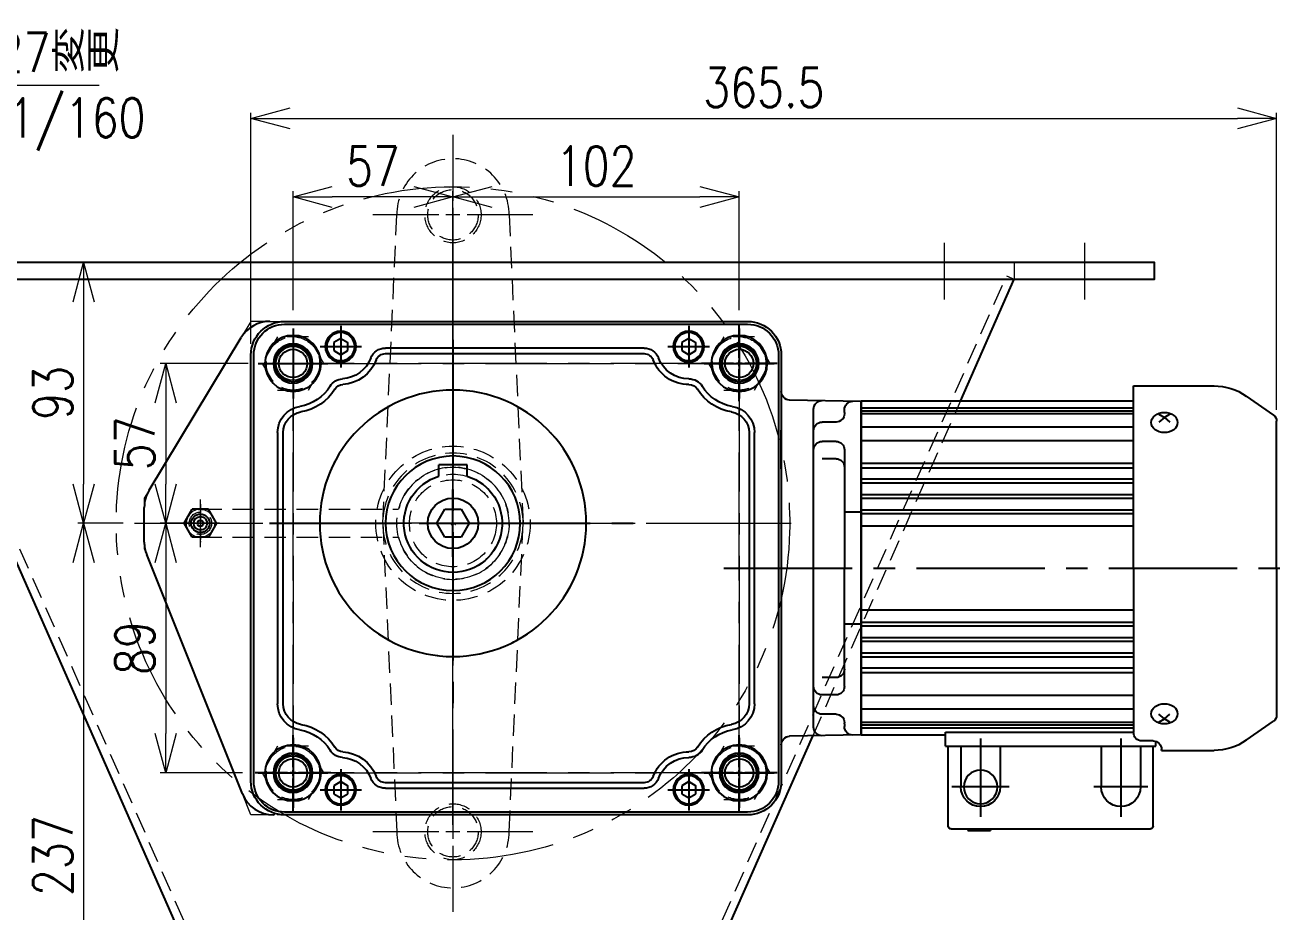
# Model space of a CAD drawing. Header units: millimetres. Extents: x 0 to 38884, y -3675 to 8056.
# Drawn here: x 25980.3 to 26430.5, y 7129.2 to 7445.3 of the extents above; entities that cross this region are included whole.
import ezdxf
from ezdxf import colors
from ezdxf.entities.mleader import LeaderData, LeaderLine
from ezdxf.math import Vec2, Vec3

# ---------------------------------------------------------------- set-up
doc = ezdxf.new("R2010")
doc.units = ezdxf.units.MM
doc.header["$LTSCALE"] = 2.4
doc.header["$PDMODE"] = 99
doc.header["$PDSIZE"] = 1
for name, pattern in [('CENTER', [2, 1.25, -0.25, 0.25, -0.25]), ('CENTER2', [28.575, 19.05, -3.175, 3.175, -3.175]), ('HIDDEN2', [4.7625, 3.175, -1.5875]), ('PHANTOM2', [31.75, 15.875, -3.175, 3.175, -3.175, 3.175, -3.175])]:
    doc.linetypes.add(name, pattern=pattern)
for name, color, linetype, lineweight in [('01_外形線', 7, 'Continuous', 25), ('02_細線', 5, 'Continuous', 13), ('03_かくれ線', 6, 'HIDDEN2', 13), ('04_中心線', 1, 'CENTER2', 9), ('06_PHANTOM', 2, 'PHANTOM2', 13), ('07_寸法線', 3, 'Continuous', 9)]:
    doc.layers.add(name, color=color, linetype=linetype, lineweight=lineweight)
doc.layers.add('10_DRAFT', color=8, linetype='Continuous', lineweight=0, plot=False)
doc.layers.add('10_補助線', color=8, linetype='Continuous', lineweight=13, plot=False)
doc.styles.add('KSS_TXT_L', font='txt.shx', dxfattribs={"height": 3, "bigfont": 'extfont2.shx'})
doc.styles.add('寸法用', font='simplex.shx', dxfattribs={"width": 0.8, "bigfont": '@extfont2.shx'})
doc.dimstyles.new('機械製図用', dxfattribs={"dimtxt": 3.5, "dimasz": 3.5, "dimexe": 2, "dimexo": 0, "dimgap": 1.2, "dimtad": 1, "dimdsep": 46, "dimtxsty": '寸法用', "dimblk": 'OPEN30', "dimcen": 0, "dimclrd": 256, "dimclre": 256, "dimclrt": 7, "dimazin": 2, "dimtm": 1e-09, "dimtfac": 0.75, "dimtmove": 0, "dimatfit": 3, "dimldrblk": 'OPEN30', "dimfxl": 1, "dimlwd": -1, "dimlwe": -1, "dimarcsym": 0})

# ---------------------------------------------------------------- blocks, each defined once
blk = doc.blocks.new('_Open30')
at = {"color": 0, "linetype": 'ByBlock', "lineweight": -2}
for p, q in [((-1, 0.268), (0, 0)), ((0, 0), (-1, -0.268)), ((0, 0), (-1, 0))]:
    blk.add_line(p, q, dxfattribs=at)
blk = doc.blocks.new('*D1107')
at = {"layer": '07_寸法線', "transparency": 16777216}
for p, q in [((26015.22, 7267.72), (25999.09, 7267.72)), ((26001.09, 7253.72), (26001.09, 7044.72)), ((26128.72, 7030.72), (25999.09, 7030.72))]:
    blk.add_line(p, q, dxfattribs=at)
at = {"layer": 'Defpoints', "color": 0, "transparency": 16777216}
for p in [(26019.22, 7267.72), (26001.09, 7030.72), (26132.72, 7030.72)]:
    blk.add_point(p, dxfattribs=at)
at = {"layer": '07_寸法線', "transparency": 16777216, "xscale": 14, "yscale": 14, "zscale": 14}
for p, rotation in [((26001.09, 7267.72), 90), ((26001.09, 7030.72), 270)]:
    blk.add_blockref('_Open30', p, dxfattribs=dict(at, rotation=rotation))
at = {"layer": '07_寸法線', "color": 7, "transparency": 16777216, "insert": (25990.09, 7149.22), "char_height": 14, "attachment_point": 5, "rotation": 90, "style": '寸法用'}
blk.add_mtext('237', dxfattribs=at)
blk = doc.blocks.new('*D1108')
at = {"layer": '07_寸法線', "transparency": 16777216}
for p, q in [((26059.72, 7324.72), (26028.36, 7324.72)), ((26030.36, 7310.72), (26030.36, 7281.72)), ((26038.72, 7267.72), (26028.36, 7267.72))]:
    blk.add_line(p, q, dxfattribs=at)
at = {"layer": 'Defpoints', "color": 0, "transparency": 16777216}
for p in [(26063.72, 7324.72), (26030.36, 7267.72), (26042.72, 7267.72)]:
    blk.add_point(p, dxfattribs=at)
at = {"layer": '07_寸法線', "transparency": 16777216, "xscale": 14, "yscale": 14, "zscale": 14}
for p, rotation in [((26030.36, 7324.72), 90), ((26030.36, 7267.72), 270)]:
    blk.add_blockref('_Open30', p, dxfattribs=dict(at, rotation=rotation))
at = {"layer": '07_寸法線', "color": 7, "transparency": 16777216, "insert": (26019.36, 7296.22), "char_height": 14, "attachment_point": 5, "rotation": 90, "style": '寸法用'}
blk.add_mtext('57', dxfattribs=at)
blk = doc.blocks.new('*D1109')
at = {"layer": '07_寸法線', "transparency": 16777216}
for p, q in [((26038.72, 7267.72), (26028.36, 7267.72)), ((26030.36, 7253.72), (26030.36, 7192.72)), ((26057.72, 7178.72), (26028.36, 7178.72))]:
    blk.add_line(p, q, dxfattribs=at)
at = {"layer": 'Defpoints', "color": 0, "transparency": 16777216}
for p in [(26042.72, 7267.72), (26030.36, 7178.72), (26061.72, 7178.72)]:
    blk.add_point(p, dxfattribs=at)
at = {"layer": '07_寸法線', "transparency": 16777216, "xscale": 14, "yscale": 14, "zscale": 14}
for p, rotation in [((26030.36, 7267.72), 90), ((26030.36, 7178.72), 270)]:
    blk.add_blockref('_Open30', p, dxfattribs=dict(at, rotation=rotation))
at = {"layer": '07_寸法線', "color": 7, "transparency": 16777216, "insert": (26019.36, 7223.22), "char_height": 14, "attachment_point": 5, "rotation": 90, "style": '寸法用'}
blk.add_mtext('89', dxfattribs=at)
blk = doc.blocks.new('*D1110')
at = {"layer": '07_寸法線', "transparency": 16777216}
for p, q in [((26075.72, 7343.72), (26075.72, 7386.09)), ((26118.72, 7384.09), (26089.72, 7384.09)), ((26132.72, 7328.72), (26132.72, 7386.09))]:
    blk.add_line(p, q, dxfattribs=at)
at = {"layer": 'Defpoints', "color": 0, "transparency": 16777216}
for p in [(26075.72, 7384.09), (26075.72, 7339.72), (26132.72, 7324.72)]:
    blk.add_point(p, dxfattribs=at)
at = {"layer": '07_寸法線', "transparency": 16777216, "xscale": 14, "yscale": 14, "zscale": 14, "rotation": 180}
blk.add_blockref('_Open30', (26075.72, 7384.09), dxfattribs=at)
at = {"layer": '07_寸法線', "transparency": 16777216, "xscale": 14, "yscale": 14, "zscale": 14}
blk.add_blockref('_Open30', (26132.72, 7384.09), dxfattribs=at)
at = {"layer": '07_寸法線', "color": 7, "transparency": 16777216, "insert": (26104.22, 7395.09), "char_height": 14, "attachment_point": 5, "style": '寸法用'}
blk.add_mtext('57', dxfattribs=at)
blk = doc.blocks.new('*D1111')
at = {"layer": '07_寸法線', "transparency": 16777216}
for p, q in [((26132.72, 7328.72), (26132.72, 7386.09)), ((26146.72, 7384.09), (26220.72, 7384.09)), ((26234.72, 7343.72), (26234.72, 7386.09))]:
    blk.add_line(p, q, dxfattribs=at)
at = {"layer": 'Defpoints', "color": 0, "transparency": 16777216}
for p in [(26234.72, 7384.09), (26234.72, 7339.72), (26132.72, 7324.72)]:
    blk.add_point(p, dxfattribs=at)
at = {"layer": '07_寸法線', "transparency": 16777216, "xscale": 14, "yscale": 14, "zscale": 14, "rotation": 180}
blk.add_blockref('_Open30', (26132.72, 7384.09), dxfattribs=at)
at = {"layer": '07_寸法線', "transparency": 16777216, "xscale": 14, "yscale": 14, "zscale": 14}
blk.add_blockref('_Open30', (26234.72, 7384.09), dxfattribs=at)
at = {"layer": '07_寸法線', "color": 7, "transparency": 16777216, "insert": (26183.72, 7395.09), "char_height": 14, "attachment_point": 5, "style": '寸法用'}
blk.add_mtext('102', dxfattribs=at)
blk = doc.blocks.new('*U1014')
at = {"layer": '04_中心線', "color": 0, "linetype": 'CENTER2', "transparency": 16777216}
for p, q in [((0, 1.3), (0, 10)), ((-10, 0), (-1.3, 0)), ((1.3, 0), (10, 0)), ((0, -10), (0, -1.3))]:
    blk.add_line(p, q, dxfattribs=at)
at = {"layer": '04_中心線', "color": 0, "linetype": 'Continuous', "transparency": 16777216}
for p, q in [((-0.65, 0), (0.65, 0)), ((0, -0.65), (0, 0.65))]:
    blk.add_line(p, q, dxfattribs=at)
blk = doc.blocks.new('*U1015')
at = {"layer": '04_中心線', "color": 0, "linetype": 'CENTER2', "transparency": 16777216}
for p, q in [((0, 1.3), (0, 10)), ((-10, 0), (-1.3, 0)), ((1.3, 0), (10, 0)), ((0, -10), (0, -1.3))]:
    blk.add_line(p, q, dxfattribs=at)
at = {"layer": '04_中心線', "color": 0, "linetype": 'Continuous', "transparency": 16777216}
for p, q in [((-0.65, 0), (0.65, 0)), ((0, -0.65), (0, 0.65))]:
    blk.add_line(p, q, dxfattribs=at)
blk = doc.blocks.new('*U1016')
at = {"layer": '04_中心線', "color": 0, "linetype": 'CENTER2', "transparency": 16777216}
for p, q in [((0, 1.3), (0, 10)), ((-10, 0), (-1.3, 0)), ((1.3, 0), (10, 0)), ((0, -10), (0, -1.3))]:
    blk.add_line(p, q, dxfattribs=at)
at = {"layer": '04_中心線', "color": 0, "linetype": 'Continuous', "transparency": 16777216}
for p, q in [((-0.65, 0), (0.65, 0)), ((0, -0.65), (0, 0.65))]:
    blk.add_line(p, q, dxfattribs=at)
blk = doc.blocks.new('*U1017')
at = {"layer": '04_中心線', "color": 0, "linetype": 'CENTER2', "transparency": 16777216}
for p, q in [((0, 1.3), (0, 10)), ((-10, 0), (-1.3, 0)), ((1.3, 0), (10, 0)), ((0, -10), (0, -1.3))]:
    blk.add_line(p, q, dxfattribs=at)
at = {"layer": '04_中心線', "color": 0, "linetype": 'Continuous', "transparency": 16777216}
for p, q in [((-0.65, 0), (0.65, 0)), ((0, -0.65), (0, 0.65))]:
    blk.add_line(p, q, dxfattribs=at)
blk = doc.blocks.new('*U1040')
at = {"layer": '04_中心線', "color": 0, "linetype": 'CENTER2', "transparency": 16777216}
for p, q in [((0, 4), (0, 60.5)), ((-60.5, 0), (-4, 0)), ((4, 0), (105.5, 0)), ((0, -92.5), (0, -4))]:
    blk.add_line(p, q, dxfattribs=at)
at = {"layer": '04_中心線', "color": 0, "linetype": 'Continuous', "transparency": 16777216}
for p, q in [((-2, 0), (2, 0)), ((0, -2), (0, 2))]:
    blk.add_line(p, q, dxfattribs=at)
blk = doc.blocks.new('*U1025')
at = {"color": 0, "linetype": 'CENTER2', "transparency": 16777216}
for p, q in [((0, 2), (0, 13.5)), ((-13.5, 0), (-2, 0)), ((2, 0), (13.5, 0)), ((0, -13.5), (0, -2))]:
    blk.add_line(p, q, dxfattribs=at)
at = {"color": 0, "linetype": 'Continuous', "transparency": 16777216}
for p, q in [((-1, 0), (1, 0)), ((0, -1), (0, 1))]:
    blk.add_line(p, q, dxfattribs=at)
blk = doc.blocks.new('*U1026')
at = {"color": 0, "linetype": 'CENTER2', "transparency": 16777216}
for p, q in [((0, 2), (0, 13.5)), ((-13.5, 0), (-2, 0)), ((2, 0), (13.5, 0)), ((0, -13.5), (0, -2))]:
    blk.add_line(p, q, dxfattribs=at)
at = {"color": 0, "linetype": 'Continuous', "transparency": 16777216}
for p, q in [((-1, 0), (1, 0)), ((0, -1), (0, 1))]:
    blk.add_line(p, q, dxfattribs=at)
blk = doc.blocks.new('*U1027')
at = {"color": 0, "linetype": 'CENTER2', "transparency": 16777216}
for p, q in [((0, 2), (0, 13.5)), ((-13.5, 0), (-2, 0)), ((2, 0), (13.5, 0)), ((0, -13.5), (0, -2))]:
    blk.add_line(p, q, dxfattribs=at)
at = {"color": 0, "linetype": 'Continuous', "transparency": 16777216}
for p, q in [((-1, 0), (1, 0)), ((0, -1), (0, 1))]:
    blk.add_line(p, q, dxfattribs=at)
blk = doc.blocks.new('*U1036')
at = {"layer": '04_中心線', "color": 0, "linetype": 'CENTER2', "transparency": 16777216}
for p, q in [((0, 15.52), (0, 75.5)), ((-113.5, 0), (-15.52, 0)), ((15.52, 0), (120.5, 0)), ((0, -107.5), (0, -15.52))]:
    blk.add_line(p, q, dxfattribs=at)
at = {"layer": '04_中心線', "color": 0, "linetype": 'Continuous', "transparency": 16777216}
for p, q in [((0, -7.76), (0, 7.76)), ((-7.76, 0), (7.76, 0))]:
    blk.add_line(p, q, dxfattribs=at)
blk = doc.blocks.new('*U1037')
at = {"layer": '04_中心線', "color": 0, "linetype": 'CENTER2', "transparency": 16777216}
for p, q in [((0, 1.3), (0, 10)), ((-10, 0), (-1.3, 0)), ((1.3, 0), (10, 0)), ((0, -10), (0, -1.3))]:
    blk.add_line(p, q, dxfattribs=at)
at = {"layer": '04_中心線', "color": 0, "linetype": 'Continuous', "transparency": 16777216}
for p, q in [((-0.65, 0), (0.65, 0)), ((0, -0.65), (0, 0.65))]:
    blk.add_line(p, q, dxfattribs=at)
blk = doc.blocks.new('*U1039')
at = {"layer": '04_中心線', "color": 0, "linetype": 'CENTER2', "transparency": 16777216}
for p, q in [((0, 1.3), (0, 10)), ((-10, 0), (-1.3, 0)), ((1.3, 0), (10, 0)), ((0, -10), (0, -1.3))]:
    blk.add_line(p, q, dxfattribs=at)
at = {"layer": '04_中心線', "color": 0, "linetype": 'Continuous', "transparency": 16777216}
for p, q in [((-0.65, 0), (0.65, 0)), ((0, -0.65), (0, 0.65))]:
    blk.add_line(p, q, dxfattribs=at)
blk = doc.blocks.new('*U1034')
at = {"layer": '04_中心線', "color": 0, "linetype": 'CENTER2', "transparency": 16777216}
for p, q in [((0, 1.3), (0, 10)), ((-10, 0), (-1.3, 0)), ((1.3, 0), (10, 0)), ((0, -10), (0, -1.3))]:
    blk.add_line(p, q, dxfattribs=at)
at = {"layer": '04_中心線', "color": 0, "linetype": 'Continuous', "transparency": 16777216}
for p, q in [((-0.65, 0), (0.65, 0)), ((0, -0.65), (0, 0.65))]:
    blk.add_line(p, q, dxfattribs=at)
blk = doc.blocks.new('*U1035')
at = {"layer": '04_中心線', "color": 0, "linetype": 'CENTER2', "transparency": 16777216}
for p, q in [((0, 1.3), (0, 10)), ((-10, 0), (-1.3, 0)), ((1.3, 0), (10, 0)), ((0, -10), (0, -1.3))]:
    blk.add_line(p, q, dxfattribs=at)
at = {"layer": '04_中心線', "color": 0, "linetype": 'Continuous', "transparency": 16777216}
for p, q in [((-0.65, 0), (0.65, 0)), ((0, -0.65), (0, 0.65))]:
    blk.add_line(p, q, dxfattribs=at)
blk = doc.blocks.new('*U1038')
at = {"layer": '04_中心線', "color": 0, "linetype": 'CENTER2', "transparency": 16777216}
for p, q in [((0, 1), (0, 8.5)), ((-8.5, 0), (-1, 0)), ((1, 0), (8.5, 0)), ((0, -8.5), (0, -1))]:
    blk.add_line(p, q, dxfattribs=at)
at = {"layer": '04_中心線', "color": 0, "linetype": 'Continuous', "transparency": 16777216}
for p, q in [((-0.5, 0), (0.5, 0)), ((0, -0.5), (0, 0.5))]:
    blk.add_line(p, q, dxfattribs=at)
blk = doc.blocks.new('*U1022')
at = {"layer": '04_中心線', "color": 0, "linetype": 'CENTER2', "transparency": 16777216}
for p, q in [((0, 15.52), (0, 75.5)), ((-113.5, 0), (-15.52, 0)), ((15.52, 0), (120.5, 0)), ((0, -107.5), (0, -15.52))]:
    blk.add_line(p, q, dxfattribs=at)
at = {"layer": '04_中心線', "color": 0, "linetype": 'Continuous', "transparency": 16777216}
for p, q in [((0, -7.76), (0, 7.76)), ((-7.76, 0), (7.76, 0))]:
    blk.add_line(p, q, dxfattribs=at)
blk = doc.blocks.new('*U1028')
at = {"layer": '04_中心線', "color": 0, "linetype": 'CENTER2', "transparency": 16777216}
for p, q in [((0, 1.3), (0, 10)), ((-10, 0), (-1.3, 0)), ((1.3, 0), (10, 0)), ((0, -10), (0, -1.3))]:
    blk.add_line(p, q, dxfattribs=at)
at = {"layer": '04_中心線', "color": 0, "linetype": 'Continuous', "transparency": 16777216}
for p, q in [((-0.65, 0), (0.65, 0)), ((0, -0.65), (0, 0.65))]:
    blk.add_line(p, q, dxfattribs=at)
blk = doc.blocks.new('*U1019')
at = {"layer": '04_中心線', "color": 0, "linetype": 'CENTER2', "transparency": 16777216}
for p, q in [((0, 1.3), (0, 10)), ((-10, 0), (-1.3, 0)), ((1.3, 0), (10, 0)), ((0, -10), (0, -1.3))]:
    blk.add_line(p, q, dxfattribs=at)
at = {"layer": '04_中心線', "color": 0, "linetype": 'Continuous', "transparency": 16777216}
for p, q in [((-0.65, 0), (0.65, 0)), ((0, -0.65), (0, 0.65))]:
    blk.add_line(p, q, dxfattribs=at)
blk = doc.blocks.new('*U1020')
at = {"layer": '04_中心線', "color": 0, "linetype": 'CENTER2', "transparency": 16777216}
for p, q in [((0, 1.3), (0, 10)), ((-10, 0), (-1.3, 0)), ((1.3, 0), (10, 0)), ((0, -10), (0, -1.3))]:
    blk.add_line(p, q, dxfattribs=at)
at = {"layer": '04_中心線', "color": 0, "linetype": 'Continuous', "transparency": 16777216}
for p, q in [((-0.65, 0), (0.65, 0)), ((0, -0.65), (0, 0.65))]:
    blk.add_line(p, q, dxfattribs=at)
blk = doc.blocks.new('*U1021')
at = {"layer": '04_中心線', "color": 0, "linetype": 'CENTER2', "transparency": 16777216}
for p, q in [((0, 1.3), (0, 10)), ((-10, 0), (-1.3, 0)), ((1.3, 0), (10, 0)), ((0, -10), (0, -1.3))]:
    blk.add_line(p, q, dxfattribs=at)
at = {"layer": '04_中心線', "color": 0, "linetype": 'Continuous', "transparency": 16777216}
for p, q in [((-0.65, 0), (0.65, 0)), ((0, -0.65), (0, 0.65))]:
    blk.add_line(p, q, dxfattribs=at)
blk = doc.blocks.new('*U1018')
at = {"layer": '04_中心線', "color": 0, "linetype": 'CENTER2', "transparency": 16777216}
for p, q in [((0, 1), (0, 8.5)), ((-8.5, 0), (-1, 0)), ((1, 0), (8.5, 0)), ((0, -8.5), (0, -1))]:
    blk.add_line(p, q, dxfattribs=at)
at = {"layer": '04_中心線', "color": 0, "linetype": 'Continuous', "transparency": 16777216}
for p, q in [((-0.5, 0), (0.5, 0)), ((0, -0.5), (0, 0.5))]:
    blk.add_line(p, q, dxfattribs=at)
blk = doc.blocks.new('*U1032')
at = {"layer": '04_中心線', "color": 0, "linetype": 'CENTER2', "transparency": 16777216}
for p, q in [((0, 15.52), (0, 75.5)), ((-113.5, 0), (-15.52, 0)), ((15.52, 0), (120.5, 0)), ((0, -107.5), (0, -15.52))]:
    blk.add_line(p, q, dxfattribs=at)
at = {"layer": '04_中心線', "color": 0, "linetype": 'Continuous', "transparency": 16777216}
for p, q in [((0, -7.76), (0, 7.76)), ((-7.76, 0), (7.76, 0))]:
    blk.add_line(p, q, dxfattribs=at)
blk = doc.blocks.new('*U1033')
at = {"layer": '04_中心線', "color": 0, "linetype": 'CENTER2', "transparency": 16777216}
for p, q in [((0, 1.3), (0, 10)), ((-10, 0), (-1.3, 0)), ((1.3, 0), (10, 0)), ((0, -10), (0, -1.3))]:
    blk.add_line(p, q, dxfattribs=at)
at = {"layer": '04_中心線', "color": 0, "linetype": 'Continuous', "transparency": 16777216}
for p, q in [((-0.65, 0), (0.65, 0)), ((0, -0.65), (0, 0.65))]:
    blk.add_line(p, q, dxfattribs=at)
blk = doc.blocks.new('*U1029')
at = {"layer": '04_中心線', "color": 0, "linetype": 'CENTER2', "transparency": 16777216}
for p, q in [((0, 1.3), (0, 10)), ((-10, 0), (-1.3, 0)), ((1.3, 0), (10, 0)), ((0, -10), (0, -1.3))]:
    blk.add_line(p, q, dxfattribs=at)
at = {"layer": '04_中心線', "color": 0, "linetype": 'Continuous', "transparency": 16777216}
for p, q in [((-0.65, 0), (0.65, 0)), ((0, -0.65), (0, 0.65))]:
    blk.add_line(p, q, dxfattribs=at)
blk = doc.blocks.new('*U1030')
at = {"layer": '04_中心線', "color": 0, "linetype": 'CENTER2', "transparency": 16777216}
for p, q in [((0, 1.3), (0, 10)), ((-10, 0), (-1.3, 0)), ((1.3, 0), (10, 0)), ((0, -10), (0, -1.3))]:
    blk.add_line(p, q, dxfattribs=at)
at = {"layer": '04_中心線', "color": 0, "linetype": 'Continuous', "transparency": 16777216}
for p, q in [((-0.65, 0), (0.65, 0)), ((0, -0.65), (0, 0.65))]:
    blk.add_line(p, q, dxfattribs=at)
blk = doc.blocks.new('*U1031')
at = {"layer": '04_中心線', "color": 0, "linetype": 'CENTER2', "transparency": 16777216}
for p, q in [((0, 1.3), (0, 10)), ((-10, 0), (-1.3, 0)), ((1.3, 0), (10, 0)), ((0, -10), (0, -1.3))]:
    blk.add_line(p, q, dxfattribs=at)
at = {"layer": '04_中心線', "color": 0, "linetype": 'Continuous', "transparency": 16777216}
for p, q in [((-0.65, 0), (0.65, 0)), ((0, -0.65), (0, 0.65))]:
    blk.add_line(p, q, dxfattribs=at)
blk = doc.blocks.new('GM-SHYF-RH 0.4kW、1／160、＊＊V、60Hza_1')
at = {"color": 0}
for p, q in [((60, 72), (-105, 72)), ((60, 71), (-105, 71)), ((-117, 60), (-117, -92)), ((-116, 60), (-116, -92)), ((-68.09, 62.5), (24.09, 62.5)), ((24.09, 60.5), (-68.09, 60.5)), ((71, -92), (71, 60)), ((72, -92), (72, 60)), ((-282.67, 45.38), (-292.39, 38.57)), ((-242.5, 49), (-271.19, 49)), ((-242.5, -16), (-242.5, 49)), ((-242.5, 43.5), (-145.5, 43.5)), ((-242.5, 41), (-145.5, 41)), ((-175.5, 43.5), (-145.5, 43.5)), ((-145.5, 43.48), (-119.95, 43.94)), ((-145.5, -16), (-145.5, 43.5)), ((-145.5, 43.5), (-145.5, -16)), ((-128.5, -72.74), (-128.5, 40.74)), ((-293.5, -16), (-293.5, 36.44)), ((-255.5, 38.92), (-253.5, 37.74)), ((-253.5, 37.74), (-255.5, 36.09)), ((-251.5, 38.92), (-253.5, 37.74)), ((-253.5, 37.74), (-251.5, 36.09)), ((-242.5, 40), (-145.5, 40)), ((-242.5, 39), (-145.5, 39)), ((-139.5, 39.5), (-139.5, 40.5)), ((-139.5, 39.5), (-139.5, 39.1)), ((-136.5, 36.1), (-131.5, 36.1)), ((-242.5, 34.32), (-145.5, 34.32)), ((-117, 19.45), (-117, 33.23)), ((-107.5, -64.32), (-107.5, 32.32)), ((-105.5, 32.32), (-105.5, -64.32)), ((60.5, -64.32), (60.5, 32.32)), ((62.5, 32.32), (62.5, -64.32)), ((-242.5, 29.37), (-145.5, 29.37)), ((-136.5, 29.18), (-131.5, 29.18)), ((-139.5, 26.18), (-139.5, -16)), ((-136.5, 23), (-131.5, 23)), ((-242.5, 21.32), (-145.5, 21.32)), ((-242.5, 19.71), (-145.5, 19.71)), ((-5, 16.77), (-5, 20.8)), ((-5, 20.8), (5, 20.8)), ((5, 16.77), (5, 20.8)), ((-242.5, 15.75), (-145.5, 15.75)), ((-242.5, 14.28), (-145.5, 14.28)), ((-242.5, 10.19), (-145.5, 10.19)), ((-242.5, 8.83), (-145.5, 8.83)), ((-242.5, 4.64), (-145.5, 4.64)), ((-242.5, 3.37), (-145.5, 3.37)), ((-145.5, 4), (-139.5, 4)), ((-242.5, -1), (-145.5, -1)), ((-293.5, -16), (-293.5, -68.44)), ((-242.5, -16), (-242.5, -74.62)), ((-145.5, -16), (-145.5, -75.5)), ((-145.5, -75.5), (-145.5, -16)), ((-139.5, -58.18), (-139.5, -16)), ((-242.5, -31), (-145.5, -31)), ((-242.5, -35.37), (-145.5, -35.37)), ((-145.5, -36), (-139.5, -36)), ((-242.5, -36.64), (-145.5, -36.64)), ((-242.5, -40.83), (-145.5, -40.83)), ((-242.5, -42.19), (-145.5, -42.19)), ((-242.5, -46.28), (-145.5, -46.28)), ((-242.5, -47.75), (-145.5, -47.75)), ((-242.5, -51.71), (-145.5, -51.71)), ((-242.5, -53.32), (-145.5, -53.32)), ((-117, -51.45), (-117, -65.23)), ((-136.5, -55), (-131.5, -55)), ((-242.5, -61.37), (-145.5, -61.37)), ((-136.5, -61.18), (-131.5, -61.18)), ((-242.5, -66.32), (-145.5, -66.32)), ((-282.67, -77.38), (-292.39, -70.57)), ((-253.5, -69.74), (-255.5, -68.09)), ((-255.5, -70.92), (-253.5, -69.74)), ((-253.5, -69.74), (-251.5, -68.09)), ((-251.5, -70.92), (-253.5, -69.74)), ((-242.5, -71), (-145.5, -71)), ((-242.5, -72), (-145.5, -72)), ((-139.5, -71.5), (-139.5, -71.1)), ((-139.5, -71.5), (-139.5, -71.1)), ((-139.5, -71.5), (-139.5, -72.5)), ((-136.5, -68.1), (-131.5, -68.1)), ((-242.5, -73), (-145.5, -73)), ((-175.5, -74.5), (-242.5, -74.5)), ((-175.5, -79.5), (-175.5, -74.5)), ((-175.5, -75.5), (-145.5, -75.5)), ((-145.5, -75.48), (-119.95, -75.94)), ((-252.5, -81), (-271.19, -81)), ((-252.5, -81), (-252.5, -80.62)), ((-250.5, -79.5), (-250.5, -77.79)), ((-175.5, -79.5), (-250.5, -79.5)), ((-249.5, -77.62), (-245.5, -77.62)), ((-249.5, -108), (-249.5, -79.5)), ((-245, -79.5), (-245, -94)), ((-231, -79.5), (-231, -94)), ((-195, -79.5), (-195, -94)), ((-181, -79.5), (-181, -94)), ((-176.5, -108), (-176.5, -79.5)), ((-68.09, -92.5), (24.09, -92.5)), ((24.09, -94.5), (-68.09, -94.5)), ((-105, -103), (60, -103)), ((-105, -104), (60, -104)), ((-177.5, -109), (-248.5, -109)), ((-191.5, -109), (-191.5, -109.5)), ((-183.5, -109.5), (-191.5, -109.5)), ((-186, -109), (-186, -109.5)), ((-183.5, -109), (-183.5, -109.5))]:
    blk.add_line(p, q, dxfattribs=at)
at = {"color": 0, "linetype": 'CENTER2'}
for p, q in [((-102, 69.46), (-102, 44.54)), ((-84, 70.38), (-84, 55.61)), ((40, 70.38), (40, 55.61)), ((57, 69.46), (57, 44.54)), ((0, 65.36), (0, -65.36)), ((-76.62, 63), (-91.38, 63)), ((47.38, 63), (32.62, 63)), ((-89.54, 57), (-114.46, 57)), ((69.46, 57), (44.54, 57)), ((65.36, 0), (-65.36, 0)), ((-96.56, -16), (-297.81, -16)), ((-102, -76.54), (-102, -101.46)), ((57, -76.54), (57, -101.46)), ((-238, -76.72), (-238, -104.7)), ((-188, -76.72), (-188, -104.7)), ((-89.54, -89), (-114.46, -89)), ((-84, -87.62), (-84, -102.39)), ((40, -87.62), (40, -102.39)), ((69.46, -89), (44.54, -89)), ((-247.59, -94), (-228.41, -94)), ((-198.19, -94), (-177.81, -94)), ((-76.62, -95), (-91.38, -95)), ((47.38, -95), (32.62, -95))]:
    blk.add_line(p, q, dxfattribs=at)
at = {"color": 0, "linetype": 'Continuous'}
for p, q in [((-84, 65.89), (-86.5, 64.44)), ((-86.5, 61.56), (-86.5, 64.44)), ((-84, 65.89), (-81.5, 64.44)), ((-81.5, 64.44), (-81.5, 61.56)), ((40, 65.89), (37.5, 64.44)), ((37.5, 61.56), (37.5, 64.44)), ((40, 65.89), (42.5, 64.44)), ((42.5, 64.44), (42.5, 61.56)), ((-84, 60.11), (-86.5, 61.56)), ((-81.5, 61.56), (-84, 60.11)), ((40, 60.11), (37.5, 61.56)), ((42.5, 61.56), (40, 60.11)), ((-84, -92.11), (-86.5, -93.56)), ((-86.5, -96.44), (-86.5, -93.56)), ((-84, -92.11), (-81.5, -93.56)), ((-81.5, -93.56), (-81.5, -96.44)), ((40, -92.11), (37.5, -93.56)), ((37.5, -96.44), (37.5, -93.56)), ((40, -92.11), (42.5, -93.56)), ((42.5, -93.56), (42.5, -96.44)), ((-84, -97.89), (-86.5, -96.44)), ((-81.5, -96.44), (-84, -97.89)), ((40, -97.89), (37.5, -96.44)), ((42.5, -96.44), (40, -97.89))]:
    blk.add_line(p, q, dxfattribs=at)
at = {"color": 0}
for points in [[(-248.8, 35.92), (-248.89, 36.63), (-249.16, 37.3), (-249.59, 37.93), (-250.18, 38.47), (-250.89, 38.92), (-251.7, 39.25), (-252.58, 39.46), (-253.5, 39.53), (-254.42, 39.46), (-255.3, 39.25), (-256.11, 38.92), (-256.82, 38.47), (-257.41, 37.93), (-257.84, 37.3), (-258.11, 36.63), (-258.2, 35.92), (-258.11, 35.22), (-257.84, 34.54), (-257.41, 33.92), (-256.82, 33.38), (-256.11, 32.93), (-255.3, 32.59), (-254.42, 32.39), (-253.5, 32.32), (-252.58, 32.39), (-251.7, 32.59), (-250.89, 32.93), (-250.18, 33.38), (-249.59, 33.92), (-249.16, 34.54), (-248.89, 35.22)], [(-248.8, -67.92), (-248.89, -67.22), (-249.16, -66.54), (-249.59, -65.92), (-250.18, -65.38), (-250.89, -64.93), (-251.7, -64.59), (-252.58, -64.39), (-253.5, -64.32), (-254.42, -64.39), (-255.3, -64.59), (-256.11, -64.93), (-256.82, -65.38), (-257.41, -65.92), (-257.84, -66.54), (-258.11, -67.22), (-258.2, -67.92), (-258.11, -68.63), (-257.84, -69.3), (-257.41, -69.93), (-256.82, -70.47), (-256.11, -70.92), (-255.3, -71.25), (-254.42, -71.46), (-253.5, -71.53), (-252.58, -71.46), (-251.7, -71.25), (-250.89, -70.92), (-250.18, -70.47), (-249.59, -69.93), (-249.16, -69.3), (-248.89, -68.63)]]:
    blk.add_lwpolyline(points, close=True, dxfattribs=at)
for centre, radius in [((-84, 63), 5.5), ((40, 63), 5.5), ((-102, 57), 10), ((-102, 57), 7), ((57, 57), 10), ((57, 57), 7), ((0, 0), 47.5), ((0, 0), 24), ((-102, -89), 10), ((57, -89), 10), ((-102, -89), 7), ((57, -89), 7), ((-188, -94), 6), ((-84, -95), 5.5), ((40, -95), 5.5)]:
    blk.add_circle(centre, radius, dxfattribs=at)
at = {"color": 0, "linetype": 'Continuous'}
for centre in [(-84, 63), (40, 63), (-84, -95), (40, -95)]:
    blk.add_circle(centre, 5, dxfattribs=at)
at = {"color": 0}
for centre, radius, start, end in [((-105, 60), 12, 90, 180), ((-105, 60), 11, 90, 180), ((60, 60), 12, 0, 90), ((60, 60), 11, 0, 90), ((-84, 63), 11.5, 269.6249, 339.3338), ((-68.09, 57), 5.5, 90, 159.3338), ((-68.09, 57), 3.5, 90, 159.3338), ((24.09, 57), 5.5, 20.6662, 90), ((24.09, 57), 3.5, 20.6662, 90), ((40, 63), 11.5, 200.6662, 266.9553), ((-84, 63), 13.5, 269.6249, 339.3338), ((40, 63), 13.5, 200.6662, 266.9553), ((-84.11, 46), 5.5, 89.6249, 148.412), ((39.1, 46.02), 5.5, 31.5123, 86.9553), ((-271.19, 29), 20, 90, 125), ((-120, 46.94), 3, 271, 0), ((-102, 57), 15.5, 279.2069, 328.412), ((-102, 57), 17.5, 279.2069, 328.412), ((-84.11, 46), 3.5, 89.6249, 148.412), ((39.1, 46.02), 3.5, 31.5123, 86.9553), ((57, 57), 17.5, 211.5123, 260.7931), ((57, 57), 15.5, 211.5123, 260.7931), ((-142.5, 40.5), 3, 0, 90), ((-131.5, 40.74), 3, 0, 90.9812), ((-98, 32.32), 9.5, 99.2069, 180), ((53, 32.32), 9.5, 0, 80.7931), ((-290.9, 36.44), 2.6, 125, 180), ((-136.5, 39.1), 3, 180, 270), ((-131.5, 33.1), 3, 0, 90), ((-98, 32.32), 7.5, 99.2069, 180), ((53, 32.32), 7.5, 0, 80.7931), ((-136.5, 26.18), 3, 90, 180), ((-131.5, 26.18), 3, 0, 90), ((-136.5, 20), 3, 90, 180), ((0, 0), 17.5, 106.6016, 73.3984), ((-136.5, -52), 3, 180, 270), ((-136.5, -58.18), 3, 180, 270), ((-131.5, -58.18), 3, 270, 0), ((-131.5, -65.1), 3, 270, 0), ((-98, -64.32), 9.5, 180, 260.7931), ((-98, -64.32), 7.5, 180, 260.7931), ((53, -64.32), 7.5, 279.2069, 0), ((53, -64.32), 9.5, 279.2069, 0), ((-290.9, -68.44), 2.6, 180, 235), ((-136.5, -71.1), 3, 90, 180), ((-102, -89), 17.5, 31.586, 80.7931), ((57, -89), 17.5, 99.2069, 148.4898), ((-245.5, -74.62), 3, 270, 0), ((-142.5, -72.5), 3, 270, 0), ((-131.5, -72.74), 3, 269.0188, 0), ((-120, -78.94), 3, 0, 89), ((-102, -89), 15.5, 31.586, 80.7931), ((57, -89), 15.5, 99.2069, 148.4898), ((-271.19, -61), 20, 235, 270), ((-249.5, -80.62), 3, 90, 180), ((-84.11, -78), 5.5, 211.586, 270.3738), ((-84.11, -78), 3.5, 211.586, 270.3738), ((39.1, -78.02), 3.5, 273.046, 328.4898), ((39.1, -78.02), 5.5, 273.046, 328.4898), ((-84, -95), 13.5, 20.6684, 90.3738), ((-84, -95), 11.5, 20.6684, 90.3738), ((40, -95), 13.5, 93.046, 159.3316), ((40, -95), 11.5, 93.046, 159.3316), ((-238, -94), 7, 180, 0), ((-188, -94), 7, 180, 0), ((-105, -92), 12, 180, 270), ((-105, -92), 11, 180, 270), ((-68.09, -89), 5.5, 200.6684, 270), ((-68.09, -89), 3.5, 200.6684, 270), ((24.09, -89), 3.5, 270, 339.3316), ((24.09, -89), 5.5, 270, 339.3316), ((60, -92), 11, 270, 0), ((60, -92), 12, 270, 0), ((-248.5, -108), 1, 180, 270), ((-177.5, -108), 1, 270, 0)]:
    blk.add_arc(centre, radius, start, end, dxfattribs=at)
blk = doc.blocks.new('A$C35045EA2_1')
at = {"color": 0, "linetype": 'CENTER2'}
for p, q in [((0, -12), (0, 12)), ((-12, 0), (12, 0))]:
    blk.add_line(p, q, dxfattribs=at)
at = {"color": 0}
for p, q in [((-5.77, 0), (-2.89, 5)), ((-2.89, 5), (2.89, 5)), ((2.89, 5), (5.77, 0)), ((-2.89, -5), (-5.77, 0)), ((5.77, 0), (2.89, -5)), ((2.89, -5), (-2.89, -5))]:
    blk.add_line(p, q, dxfattribs=at)
blk.add_circle((0, 0), 9, dxfattribs=at)
at = {"layer": '10_DRAFT', "style": 'KSS_TXT_L'}
blk.add_text('CS-M12', height=0.3, dxfattribs=at).set_placement((-0.7, -0.46))
blk = doc.blocks.new('A$C78E2109B_1')
at = {"color": 4, "xscale": -1}
blk.add_blockref('GM-SHYF-RH 0.4kW、1／160、＊＊V、60Hza_1', (0, 0), dxfattribs=at)
blk.add_blockref('A$C35045EA2_1', (0, 0))
blk = doc.blocks.new('*D1112')
at = {"layer": '07_寸法線', "transparency": 16777216}
for p, q in [((26070.99, 7360.72), (25999.09, 7360.72)), ((26001.09, 7346.72), (26001.09, 7281.72)), ((26015.22, 7267.72), (25999.09, 7267.72))]:
    blk.add_line(p, q, dxfattribs=at)
at = {"layer": 'Defpoints', "color": 0, "transparency": 16777216}
for p in [(26074.99, 7360.72), (26001.09, 7267.72), (26019.22, 7267.72)]:
    blk.add_point(p, dxfattribs=at)
at = {"layer": '07_寸法線', "transparency": 16777216, "xscale": 14, "yscale": 14, "zscale": 14}
for p, rotation in [((26001.09, 7360.72), 90), ((26001.09, 7267.72), 270)]:
    blk.add_blockref('_Open30', p, dxfattribs=dict(at, rotation=rotation))
at = {"layer": '07_寸法線', "color": 7, "transparency": 16777216, "insert": (25990.09, 7314.22), "char_height": 14, "attachment_point": 5, "rotation": 90, "style": '寸法用'}
blk.add_mtext('93', dxfattribs=at)
blk = doc.blocks.new('*D1140')
at = {"layer": '07_寸法線', "transparency": 16777216}
for p, q in [((26060.72, 7331.72), (26060.72, 7414.09)), ((26074.72, 7412.09), (26412.22, 7412.09)), ((26426.22, 7308.16), (26426.22, 7414.09))]:
    blk.add_line(p, q, dxfattribs=at)
at = {"layer": 'Defpoints', "color": 0, "transparency": 16777216}
for p in [(26426.22, 7412.09), (26060.72, 7327.72), (26426.22, 7304.16)]:
    blk.add_point(p, dxfattribs=at)
at = {"layer": '07_寸法線', "transparency": 16777216, "xscale": 14, "yscale": 14, "zscale": 14, "rotation": 180}
blk.add_blockref('_Open30', (26060.72, 7412.09), dxfattribs=at)
at = {"layer": '07_寸法線', "transparency": 16777216, "xscale": 14, "yscale": 14, "zscale": 14}
blk.add_blockref('_Open30', (26426.22, 7412.09), dxfattribs=at)
at = {"layer": '07_寸法線', "color": 7, "transparency": 16777216, "insert": (26243.47, 7423.09), "char_height": 14, "attachment_point": 5, "style": '寸法用'}
blk.add_mtext('365.5', dxfattribs=at)
blk = doc.blocks.new('*U1150')
at = {"layer": '04_中心線', "color": 0, "transparency": 16777216}
for p, q in [((0, 5), (0, 28.5)), ((-28.5, 0), (-5, 0)), ((5, 0), (28.5, 0)), ((0, -28.5), (0, -5))]:
    blk.add_line(p, q, dxfattribs=at)
at = {"layer": '04_中心線', "color": 0, "linetype": 'Continuous', "transparency": 16777216}
for p, q in [((-2.5, 0), (2.5, 0)), ((0, -2.5), (0, 2.5))]:
    blk.add_line(p, q, dxfattribs=at)
blk = doc.blocks.new('*U1148')
at = {"layer": '04_中心線', "color": 0, "transparency": 16777216}
for p, q in [((0, 5), (0, 108.5)), ((-28.5, 0), (-5, 0)), ((5, 0), (28.5, 0)), ((0, -108.5), (0, -5))]:
    blk.add_line(p, q, dxfattribs=at)
at = {"layer": '04_中心線', "color": 0, "linetype": 'Continuous', "transparency": 16777216}
for p, q in [((-2.5, 0), (2.5, 0)), ((0, -2.5), (0, 2.5))]:
    blk.add_line(p, q, dxfattribs=at)
blk = doc.blocks.new('*U1149')
at = {"layer": '04_中心線', "color": 0, "transparency": 16777216}
for p, q in [((0, 5), (0, 28.5)), ((-28.5, 0), (-5, 0)), ((5, 0), (28.5, 0)), ((0, -28.5), (0, -5))]:
    blk.add_line(p, q, dxfattribs=at)
at = {"layer": '04_中心線', "color": 0, "linetype": 'Continuous', "transparency": 16777216}
for p, q in [((-2.5, 0), (2.5, 0)), ((0, -2.5), (0, 2.5))]:
    blk.add_line(p, q, dxfattribs=at)

msp = doc.modelspace()

# ---------------------------------------------------------------- linework, layer by layer
at = {"color": 0}
for p, q in [((26075.5651, 7030.7153), (25932.7151, 7354.7153)), ((26189.8651, 7030.7192), (26260.9174, 7191.874))]:
    msp.add_line(p, q, dxfattribs=at)
for p, q in [((26313.5362, 7311.2193), (26332.7151, 7354.7192)), ((26024.4396, 7279.5782), (26057.2154, 7333.9171)), ((26024.4396, 7279.5782), (26057.2154, 7333.9171)), ((26024.4396, 7279.5782), (26057.2154, 7333.9171)), ((26022.7151, 7261.0302), (26022.7151, 7273.3803)), ((26022.7151, 7261.0302), (26022.7151, 7273.3803)), ((26022.7151, 7261.0302), (26022.7151, 7273.3803)), ((26036.9416, 7267.7192), (26039.8283, 7272.7192)), ((26045.6018, 7272.7192), (26039.8283, 7272.7192)), ((26048.4886, 7267.7192), (26045.6018, 7272.7192)), ((26039.8283, 7262.7192), (26036.9416, 7267.7192)), ((26048.4886, 7267.7192), (26045.6018, 7262.7192)), ((26045.6018, 7262.7192), (26039.8283, 7262.7192)), ((26057.6977, 7171.2625), (26023.5733, 7256.5735)), ((26057.6977, 7171.2625), (26023.5733, 7256.5735)), ((26057.6977, 7171.2625), (26023.5733, 7256.5735))]:
    msp.add_line(p, q)
msp.add_lwpolyline([(25882.7151, 7354.7192), (26382.7151, 7354.7192), (26382.7151, 7360.7192), (25882.7151, 7360.7192)], close=True, dxfattribs=at)
for centre, radius in [((26075.7151, 7324.7192), 6.5), ((26234.7151, 7324.7192), 6.5), ((26042.7151, 7267.7192), 3.3), ((26042.7151, 7267.7192), 2.4), ((26042.7151, 7267.7192), 1.0488), ((26075.7151, 7178.7192), 6.5), ((26234.7151, 7178.7192), 6.5)]:
    msp.add_circle(centre, radius)
for centre, start, end in [((26067.4909, 7327.7192), 90, 148.902687), ((26067.4909, 7327.7192), 90, 148.902687), ((26067.4909, 7327.7192), 90, 148.902687), ((26034.7151, 7273.3803), 148.902687, 180), ((26034.7151, 7273.3803), 148.902687, 180), ((26034.7151, 7273.3803), 148.902687, 180), ((26034.7151, 7261.0302), 180, 201.801409), ((26034.7151, 7261.0302), 180, 201.801409), ((26034.7151, 7261.0302), 180, 201.801409), ((26068.8395, 7175.7192), 201.801409, 270), ((26068.8395, 7175.7192), 201.801409, 270), ((26068.8395, 7175.7192), 201.801409, 270)]:
    msp.add_arc(centre, 12, start, end)
at = {"layer": '01_外形線'}
for centre in [(26075.7151, 7324.7192), (26234.7151, 7324.7192), (26075.7151, 7178.7192), (26234.7151, 7178.7192)]:
    msp.add_circle(centre, 5.053, dxfattribs=at)
at = {"layer": '02_細線'}
for centre in [(26075.7151, 7324.7192), (26234.7151, 7324.7192), (26075.7151, 7178.7192), (26234.7151, 7178.7192)]:
    msp.add_circle(centre, 6, dxfattribs=at)
at = {"layer": '03_かくれ線'}
for p, q in [((26332.7151, 7360.7192), (26332.7151, 7354.7192)), ((26067.4909, 7339.7192), (26237.7151, 7339.7192)), ((26067.4909, 7339.7192), (26237.7151, 7339.7192)), ((26067.4909, 7339.7192), (26237.7151, 7339.7192)), ((26249.7151, 7327.7192), (26249.7151, 7175.7192)), ((26249.7151, 7327.7192), (26249.7151, 7175.7192)), ((26249.7151, 7327.7192), (26249.7151, 7175.7192)), ((26260.9174, 7191.874), (26313.5362, 7311.2193)), ((26042.7151, 7272.7192), (26113.3501, 7272.7192)), ((26042.7151, 7262.7192), (26113.3501, 7262.7192)), ((26237.7151, 7163.7192), (26068.8395, 7163.7192)), ((26237.7151, 7163.7192), (26068.8395, 7163.7192)), ((26237.7151, 7163.7192), (26068.8395, 7163.7192))]:
    msp.add_line(p, q, dxfattribs=at)
for points in [[(26112.7151, 7377.7192, -1), (26152.7151, 7377.7192), (26157.7151, 7267.7192, -1), (26107.7151, 7267.7192), (26112.7151, 7377.7192)], [(26112.7151, 7157.7192, 1), (26152.7151, 7157.7192), (26157.7151, 7267.7192, 1), (26107.7151, 7267.7192), (26112.7151, 7157.7192)]]:
    msp.add_lwpolyline(points, format="xyb", dxfattribs=at)
for points in [[(26075.5651, 7030.7153), (26078.3101, 7031.9256), (25935.4601, 7355.9256), (25932.7151, 7354.7153)], [(26189.8651, 7030.7192), (26187.12, 7031.9294), (26329.97, 7355.9294), (26332.7151, 7354.7192)], [(26070.2302, 7334.2192), (26064.7454, 7324.7192)], [(26081.1999, 7334.2192), (26070.2302, 7334.2192)], [(26086.6847, 7324.7192), (26081.1999, 7334.2192)], [(26229.2302, 7334.2192), (26223.7454, 7324.7192)], [(26240.1999, 7334.2192), (26229.2302, 7334.2192)], [(26245.6847, 7324.7192), (26240.1999, 7334.2192)], [(26064.7454, 7324.7192), (26070.2302, 7315.2192)], [(26081.1999, 7315.2192), (26086.6847, 7324.7192)], [(26223.7454, 7324.7192), (26229.2302, 7315.2192)], [(26240.1999, 7315.2192), (26245.6847, 7324.7192)], [(26070.2302, 7315.2192), (26081.1999, 7315.2192)], [(26229.2302, 7315.2192), (26240.1999, 7315.2192)], [(26070.2302, 7188.2192), (26064.7454, 7178.7192)], [(26081.1999, 7188.2192), (26070.2302, 7188.2192)], [(26086.6847, 7178.7192), (26081.1999, 7188.2192)], [(26229.2302, 7188.2192), (26223.7454, 7178.7192)], [(26240.1999, 7188.2192), (26229.2302, 7188.2192)], [(26245.6847, 7178.7192), (26240.1999, 7188.2192)], [(26064.7454, 7178.7192), (26070.2302, 7169.2192)], [(26081.1999, 7169.2192), (26086.6847, 7178.7192)], [(26223.7454, 7178.7192), (26229.2302, 7169.2192)], [(26240.1999, 7169.2192), (26245.6847, 7178.7192)], [(26070.2302, 7169.2192), (26081.1999, 7169.2192)], [(26229.2302, 7169.2192), (26240.1999, 7169.2192)]]:
    msp.add_lwpolyline(points, dxfattribs=at)
for centre, radius in [((26132.7151, 7377.7192), 10), ((26132.7151, 7377.7192), 9), ((26075.7151, 7324.7192), 9.5), ((26234.7151, 7324.7192), 9.5), ((26075.7151, 7324.7192), 6.5), ((26075.7151, 7324.7192), 6.5), ((26075.7151, 7324.7192), 6.5), ((26234.7151, 7324.7192), 6.5), ((26234.7151, 7324.7192), 6.5), ((26234.7151, 7324.7192), 6.5), ((26132.7151, 7267.7192), 47.5), ((26132.7151, 7267.7192), 27.5), ((26132.7151, 7267.7192), 20), ((26132.7151, 7267.7192), 17.5), ((26132.7151, 7267.7192), 15.5), ((26042.7151, 7267.7192), 5), ((26042.7151, 7267.7192), 4), ((26075.7151, 7178.7192), 9.5), ((26234.7151, 7178.7192), 9.5), ((26075.7151, 7178.7192), 6.5), ((26075.7151, 7178.7192), 6.5), ((26075.7151, 7178.7192), 6.5), ((26234.7151, 7178.7192), 6.5), ((26234.7151, 7178.7192), 6.5), ((26234.7151, 7178.7192), 6.5), ((26132.7151, 7157.7192), 10), ((26132.7151, 7157.7192), 9)]:
    msp.add_circle(centre, radius, dxfattribs=at)
for centre, radius, start, end in [((26237.7151, 7327.7192), 12, 0, 90), ((26237.7151, 7327.7192), 12, 0, 90), ((26237.7151, 7327.7192), 12, 0, 90), ((26132.7151, 7267.7192), 20, 194.146662, 165.522488), ((26042.7151, 7267.7192), 5, 90, 270), ((26237.7151, 7175.7192), 12, 270, 0), ((26237.7151, 7175.7192), 12, 270, 0), ((26237.7151, 7175.7192), 12, 270, 0)]:
    msp.add_arc(centre, radius, start, end, dxfattribs=at)
at = {"layer": '04_中心線'}
for p, q in [((26132.7151, 7367.6867), (26132.7151, 7347.5654)), ((26307.7151, 7367.6867), (26307.7151, 7347.5654)), ((26357.7151, 7367.6867), (26357.7151, 7347.5654))]:
    msp.add_line(p, q, dxfattribs=at)
at = {"layer": '04_中心線', "linetype": 'CENTER'}
for p, q in [((26042.7151, 7274.4927), (26042.7151, 7260.9457)), ((26049.4886, 7267.7192), (26035.9416, 7267.7192))]:
    msp.add_line(p, q, dxfattribs=at)
at = {"layer": '04_中心線'}
for points in [[(26075.7151, 7336.7192), (26075.7151, 7312.7192)], [(26234.7151, 7336.7192), (26234.7151, 7312.7192)], [(26087.7151, 7324.7192), (26063.7151, 7324.7192)], [(26246.7151, 7324.7192), (26222.7151, 7324.7192)], [(26075.7151, 7190.7192), (26075.7151, 7166.7192)], [(26234.7151, 7190.7192), (26234.7151, 7166.7192)], [(26087.7151, 7178.7192), (26063.7151, 7178.7192)], [(26246.7151, 7178.7192), (26222.7151, 7178.7192)]]:
    msp.add_lwpolyline(points, dxfattribs=at)
for points in [[(26075.7151, 7178.7192), (26234.7151, 7178.7192), (26234.7151, 7324.7192), (26075.7151, 7324.7192)], [(26234.7151, 7178.7192), (26075.7151, 7178.7192), (26075.7151, 7324.7192), (26234.7151, 7324.7192)], [(26234.7151, 7178.7192), (26075.7151, 7178.7192), (26075.7151, 7324.7192), (26234.7151, 7324.7192)], [(26234.7151, 7178.7192), (26075.7151, 7178.7192), (26075.7151, 7324.7192), (26234.7151, 7324.7192)]]:
    msp.add_lwpolyline(points, close=True, dxfattribs=at)
at = {"layer": '06_PHANTOM'}
msp.add_circle((26132.7151, 7267.7192), 120, dxfattribs=at)
at = {"layer": '10_補助線'}
for points in [[(26067.5185, 7339.7192), (26060.7151, 7339.7192), (26057.2154, 7333.9171)], [(26067.5185, 7339.7192), (26060.7151, 7339.7192), (26057.2154, 7333.9171)], [(26067.5185, 7339.7192), (26060.7151, 7339.7192), (26057.2154, 7333.9171)], [(26024.4396, 7279.5782), (26022.7151, 7276.7192), (26022.7151, 7273.4028)], [(26024.4396, 7279.5782), (26022.7151, 7276.7192), (26022.7151, 7273.4028)], [(26024.4396, 7279.5782), (26022.7151, 7276.7192), (26022.7151, 7273.4028)], [(26022.7151, 7260.7598), (26022.7151, 7258.7192), (26023.5733, 7256.5735)], [(26022.7151, 7260.7598), (26022.7151, 7258.7192), (26023.5733, 7256.5735)], [(26022.7151, 7260.7598), (26022.7151, 7258.7192), (26023.5733, 7256.5735)], [(26069.227, 7163.7192), (26060.7151, 7163.7192), (26057.6977, 7171.2625)], [(26069.227, 7163.7192), (26060.7151, 7163.7192), (26057.6977, 7171.2625)], [(26069.227, 7163.7192), (26060.7151, 7163.7192), (26057.6977, 7171.2625)]]:
    msp.add_lwpolyline(points, dxfattribs=at)

# ---------------------------------------------------------------- block references
msp.add_blockref('A$C78E2109B_1', (26132.7151, 7267.7192))
at = {"linetype": 'CENTER2', "extrusion": (0, 0, -1)}
for name, p in [('*U1026', (-26234.7151, 7324.7192)), ('*U1027', (-26075.7151, 7178.7192)), ('*U1025', (-26234.7151, 7178.7192))]:
    msp.add_blockref(name, p, dxfattribs=at)
at = {"layer": '04_中心線', "rotation": 180}
for name, p in [('*U1149', (26132.7151, 7377.7192)), ('*U1148', (26132.7151, 7267.7192)), ('*U1150', (26132.7151, 7157.7192))]:
    msp.add_blockref(name, p, dxfattribs=at)
at = {"layer": '04_中心線', "linetype": 'CENTER2'}
for name, p in [('*U1036', (26132.7151, 7267.7192)), ('*U1022', (26132.7151, 7267.7192)), ('*U1032', (26132.7151, 7267.7192)), ('*U1017', (26075.7151, 7324.7192)), ('*U1037', (26075.7151, 7324.7192)), ('*U1028', (26075.7151, 7324.7192)), ('*U1033', (26075.7151, 7324.7192)), ('*U1014', (26234.7151, 7324.7192)), ('*U1039', (26234.7151, 7324.7192)), ('*U1019', (26234.7151, 7324.7192)), ('*U1029', (26234.7151, 7324.7192)), ('*U1040', (26132.7151, 7267.7192)), ('*U1038', (26042.7151, 7267.7192)), ('*U1018', (26042.7151, 7267.7192)), ('*U1016', (26075.7151, 7178.7192)), ('*U1035', (26075.7151, 7178.7192)), ('*U1021', (26075.7151, 7178.7192)), ('*U1031', (26075.7151, 7178.7192)), ('*U1015', (26234.7151, 7178.7192)), ('*U1034', (26234.7151, 7178.7192)), ('*U1020', (26234.7151, 7178.7192)), ('*U1030', (26234.7151, 7178.7192))]:
    msp.add_blockref(name, p, dxfattribs=at)

# ---------------------------------------------------------------- dimensions: what is measured, and where the dimension line sits
at = {"layer": '07_寸法線'}
for base, p1, p2, picture, middle in [((26426.2153, 7412.0946), (26060.7151, 7327.7192), (26426.2153, 7304.1625), '*D1140', (26243.4652, 7423.0946)), ((26075.7151, 7384.0891), (26132.7151, 7324.7192), (26075.7151, 7339.7192), '*D1110', (26104.2151, 7395.0891)), ((26234.7151, 7384.0891), (26132.7151, 7324.7192), (26234.7151, 7339.7192), '*D1111', (26183.7151, 7395.0891))]:
    dim = msp.add_linear_dim(base=base, p1=p1, p2=p2, dimstyle='機械製図用', override={"dimtxt": 14, "dimasz": 14, "dimexo": 4, "dimgap": 4}, dxfattribs=at)
    dim.commit()
    dim.dimension.update_dxf_attribs({"geometry": picture, "text_midpoint": middle})
for base, p1, p2, picture, middle in [((26001.0879, 7267.7192), (26074.9924, 7360.7192), (26019.2151, 7267.7192), '*D1112', (25990.0879, 7314.2192)), ((26030.3622, 7267.7192), (26063.7151, 7324.7192), (26042.7151, 7267.7192), '*D1108', (26019.3622, 7296.2192)), ((26001.0879, 7030.719), (26019.2151, 7267.7192), (26132.7152, 7030.719), '*D1107', (25990.0879, 7149.2191)), ((26030.3622, 7178.7192), (26042.7151, 7267.7192), (26061.7151, 7178.7192), '*D1109', (26019.3622, 7223.2192))]:
    dim = msp.add_linear_dim(base=base, p1=p1, p2=p2, angle=90, dimstyle='機械製図用', override={"dimtxt": 14, "dimasz": 14, "dimexo": 4, "dimgap": 4}, dxfattribs=at)
    dim.commit()
    dim.dimension.update_dxf_attribs({"geometry": picture, "text_midpoint": middle})

# ---------------------------------------------------------------- leaders
ml = msp.add_multileader_mtext('Standard', dxfattribs=at)
ml.set_content('25/05/27変更\\P1/200→1/160', color=7, style='寸法用')
ml.set_leader_properties(color=256, linetype='ByLayer', lineweight=-1)
ml.set_arrow_properties(name='OPEN30')
ml.build(insert=Vec2(0, 0))
ml.multileader.update_dxf_attribs({"has_dogleg": 0, "text_left_attachment_type": 6, "text_right_attachment_type": 6, "arrow_head_size": 14})
ctx = ml.context
ctx.base_point, ctx.char_height, ctx.arrow_head_size, ctx.plane_origin = Vec3(25908.595, 7423.9724), 14, 14, Vec3(25795.8642, 7019.3928)
ctx.left_attachment, ctx.right_attachment = 6, 6
notes = []
notes.append((ctx, [(1, (1, 1, 0), (25900.595, 7423.9724), (1, 0), 8, [(0, [(25860.9475, 7164.0146)], 0, [])])]))
ctx.mtext.insert, ctx.mtext.flow_direction = Vec3(25910.595, 7442.6391), 5
for ctx, leaders in notes:
    for number, flags, end, landing, length, lines in leaders:
        leader = LeaderData()
        leader.index, (leader.has_last_leader_line, leader.has_dogleg_vector, leader.attachment_direction) = number, flags
        leader.last_leader_point, leader.dogleg_vector, leader.dogleg_length = Vec3(end), Vec3(landing), length
        for number, points, colour, breaks in lines:
            line = LeaderLine()
            line.index, line.vertices, line.color, line.breaks = number, Vec3.list(points), colors.encode_raw_color(colour), breaks
            leader.lines.append(line)
        ctx.leaders.append(leader)

doc.saveas('drawing.dxf')
